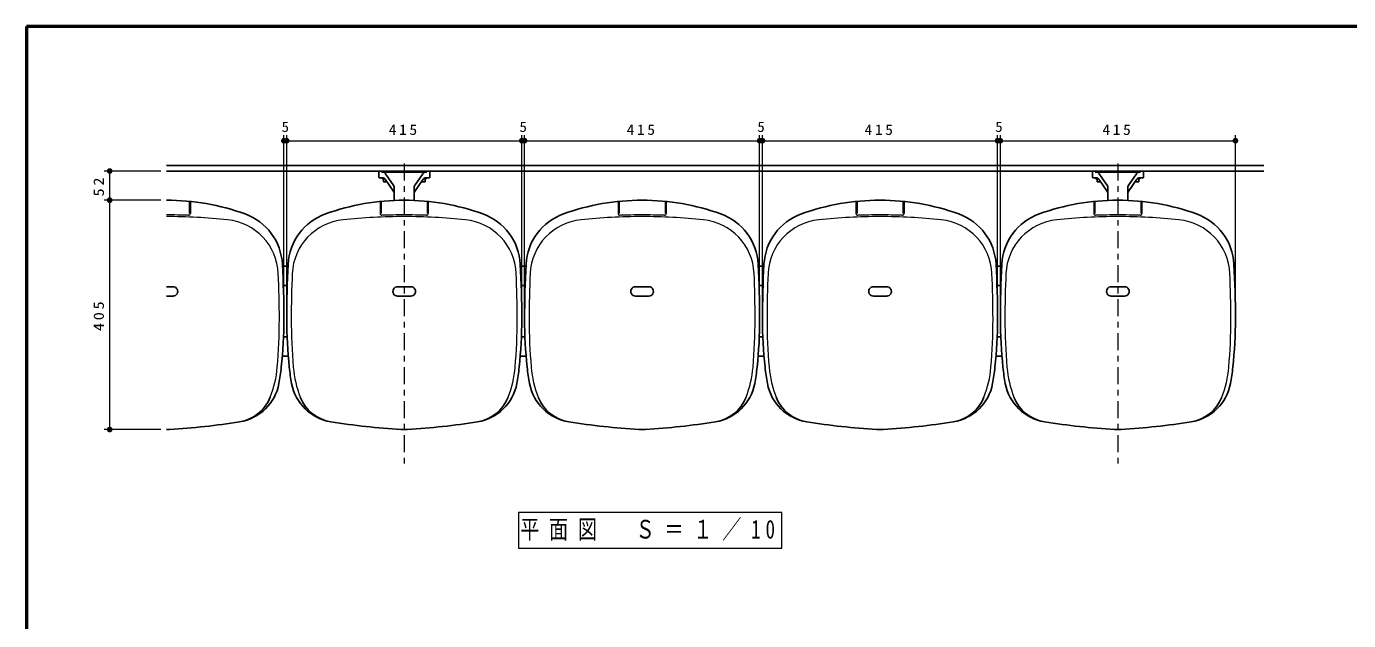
# Model space of a CAD drawing. Units: millimetres on the paper, scale 1:10. Extents: x -365 to 12, y -38 to 257.
# Drawn here: x -365 to -131.6, y 152.1 to 257 of the extents above; entities that cross this region are included whole.
import ezdxf
from ezdxf.enums import TextEntityAlignment as Align

# ---------------------------------------------------------------- set-up
doc = ezdxf.new("R2010")
doc.units = ezdxf.units.MM
doc.linetypes.add('USER2', pattern=[6, 3, -1, 1, -1])
doc.layers.add('LY_1', color=7, linetype='Continuous', lineweight=25)
doc.layers.add('LY_2', color=7, linetype='Continuous', lineweight=13)
doc.styles.add('ＭＳ ゴシック', font='')
doc.styles.get('ＭＳ ゴシック').set_extended_font_data('MS Gothic')

# ---------------------------------------------------------------- blocks, each defined once
blk = doc.blocks.new('filled_dot')
at = {"color": 0, "linetype": 'Continuous', "lineweight": -2, "const_width": 1.25}
blk.add_lwpolyline([(-0.625, 0, 1), (0.625, 0, 1)], format="xyb", close=True, dxfattribs=at)

msp = doc.modelspace()

# ---------------------------------------------------------------- linework, layer by layer
at = {"layer": 'LY_1', "lineweight": 13}
for p, q in [((-319.548, 206.323), (-319.548, 237.823)), ((-319.548, 236.823), (-319.048, 236.823)), ((-319.048, 206.323), (-319.048, 237.823)), ((-319.048, 206.323), (-319.048, 237.823)), ((-319.048, 236.823), (-277.548, 236.823)), ((-277.548, 206.323), (-277.548, 237.823)), ((-277.548, 206.323), (-277.548, 237.823)), ((-277.548, 236.823), (-277.048, 236.823)), ((-277.048, 206.323), (-277.048, 237.823)), ((-277.048, 206.323), (-277.048, 237.823)), ((-277.048, 236.823), (-235.548, 236.823)), ((-235.548, 206.323), (-235.548, 237.823)), ((-235.548, 206.323), (-235.548, 237.823)), ((-235.548, 236.823), (-235.048, 236.823)), ((-235.048, 206.323), (-235.048, 237.823)), ((-235.048, 206.323), (-235.048, 237.823)), ((-235.048, 236.823), (-193.548, 236.823)), ((-193.548, 206.323), (-193.548, 237.823)), ((-193.548, 206.323), (-193.548, 237.823)), ((-193.548, 236.823), (-193.048, 236.823)), ((-193.048, 206.323), (-193.048, 237.823)), ((-193.048, 206.323), (-193.048, 237.823)), ((-193.048, 236.823), (-151.548, 236.823)), ((-151.548, 206.323), (-151.548, 237.823)), ((-341.298, 231.473), (-351.298, 231.473)), ((-350.298, 226.323), (-350.298, 231.473)), ((-341.298, 226.323), (-351.298, 226.323)), ((-350.298, 185.823), (-350.298, 226.323)), ((-341.298, 185.823), (-351.298, 185.823)), ((-231.651, 171.181), (-278.151, 171.181)), ((-278.151, 171.181), (-278.151, 164.881)), ((-231.651, 164.881), (-231.651, 171.181)), ((-278.151, 164.881), (-231.651, 164.881))]:
    msp.add_line(p, q, dxfattribs=at)
at = {"layer": 'LY_1'}
for p, q in [((-340.298, 232.473), (-146.548, 232.473)), ((-340.298, 231.473), (-146.548, 231.473))]:
    msp.add_line(p, q, dxfattribs=at)
at = {"layer": 'LY_1', "color": 150}
for p, q in [((-302.798, 230.373), (-302.798, 231.473)), ((-302.798, 230.373), (-302.798, 231.473)), ((-293.798, 230.373), (-293.798, 231.473)), ((-176.798, 230.373), (-176.798, 231.473)), ((-176.798, 230.373), (-176.798, 231.473)), ((-167.798, 230.373), (-167.798, 231.473)), ((-302.698, 230.273), (-302.158, 230.273)), ((-302.198, 230.273), (-302.198, 230.113)), ((-302.198, 230.113), (-301.75, 230.113)), ((-301.982, 230.113), (-301.982, 229.563)), ((-301.982, 229.563), (-301.356, 229.563)), ((-300.135, 227.778), (-301.662, 230.012)), ((-300.135, 228.841), (-301.59, 230.968)), ((-296.461, 228.841), (-295.007, 230.968)), ((-296.461, 227.777), (-294.933, 230.012)), ((-294.614, 229.563), (-295.24, 229.563)), ((-294.398, 230.113), (-294.846, 230.113)), ((-294.614, 230.113), (-294.614, 229.563)), ((-293.898, 230.273), (-294.438, 230.273)), ((-294.398, 230.273), (-294.398, 230.113)), ((-176.698, 230.273), (-176.158, 230.273)), ((-176.198, 230.273), (-176.198, 230.113)), ((-176.198, 230.113), (-175.75, 230.113)), ((-175.982, 230.113), (-175.982, 229.563)), ((-175.982, 229.563), (-175.356, 229.563)), ((-174.135, 227.778), (-175.662, 230.012)), ((-174.135, 228.841), (-175.59, 230.968)), ((-170.461, 228.841), (-169.007, 230.968)), ((-170.461, 227.777), (-168.933, 230.012)), ((-168.614, 229.563), (-169.24, 229.563)), ((-168.398, 230.113), (-168.846, 230.113)), ((-168.614, 230.113), (-168.614, 229.563)), ((-167.898, 230.273), (-168.438, 230.273)), ((-168.398, 230.273), (-168.398, 230.113)), ((-300.048, 226.286), (-300.048, 228.559)), ((-296.548, 226.286), (-296.548, 228.558)), ((-174.048, 226.286), (-174.048, 228.559)), ((-170.548, 226.286), (-170.548, 228.558))]:
    msp.add_line(p, q, dxfattribs=at)
at = {"layer": 'LY_1', "color": 150, "lineweight": 13}
for p, q in [((-302.298, 231.273), (-294.298, 231.273)), ((-176.298, 231.273), (-168.298, 231.273))]:
    msp.add_line(p, q, dxfattribs=at)
at = {"layer": 'LY_1', "linetype": 'USER2', "lineweight": 13}
for p, q in [((-298.298, 232.823), (-298.298, 179.823)), ((-172.298, 232.823), (-172.298, 179.823))]:
    msp.add_line(p, q, dxfattribs=at)
at = {"layer": 'LY_1', "color": 40, "lineweight": 13}
for p, q in [((-336.248, 226.042), (-336.248, 223.948)), ((-336.048, 226.042), (-336.048, 223.948)), ((-302.548, 226.042), (-302.548, 223.948)), ((-302.348, 226.042), (-302.348, 223.948)), ((-294.248, 226.042), (-294.248, 223.948)), ((-294.048, 226.042), (-294.048, 223.948)), ((-260.548, 226.042), (-260.548, 223.948)), ((-260.348, 226.042), (-260.348, 223.948)), ((-252.248, 226.042), (-252.248, 223.948)), ((-252.048, 226.042), (-252.048, 223.948)), ((-218.548, 226.042), (-218.548, 223.948)), ((-218.348, 226.042), (-218.348, 223.948)), ((-210.248, 226.042), (-210.248, 223.948)), ((-210.048, 226.042), (-210.048, 223.948)), ((-176.548, 226.042), (-176.548, 223.948)), ((-176.348, 226.042), (-176.348, 223.948)), ((-168.248, 226.042), (-168.248, 223.948)), ((-168.048, 226.042), (-168.048, 223.948))]:
    msp.add_line(p, q, dxfattribs=at)
at = {"layer": 'LY_1', "color": 32}
for p, q in [((-319.791, 214.673), (-318.805, 214.673)), ((-277.791, 214.673), (-276.805, 214.673)), ((-235.791, 214.673), (-234.805, 214.673)), ((-193.791, 214.673), (-192.805, 214.673)), ((-319.647, 211.273), (-318.95, 211.273)), ((-277.647, 211.273), (-276.95, 211.273)), ((-235.647, 211.273), (-234.95, 211.273)), ((-193.647, 211.273), (-192.95, 211.273)), ((-319.61, 202.173), (-318.986, 202.173)), ((-277.61, 202.173), (-276.986, 202.173)), ((-235.61, 202.173), (-234.986, 202.173)), ((-193.61, 202.173), (-192.986, 202.173)), ((-319.817, 198.773), (-318.78, 198.773)), ((-277.817, 198.773), (-276.78, 198.773)), ((-235.817, 198.773), (-234.78, 198.773)), ((-193.817, 198.773), (-192.78, 198.773))]:
    msp.add_line(p, q, dxfattribs=at)
at = {"layer": 'LY_1', "color": 40}
for p, q in [((-339.123, 211.048), (-340.298, 211.048)), ((-299.473, 211.048), (-298.298, 211.048)), ((-297.123, 211.048), (-298.298, 211.048)), ((-257.473, 211.048), (-256.298, 211.048)), ((-255.123, 211.048), (-256.298, 211.048)), ((-215.473, 211.048), (-214.298, 211.048)), ((-213.123, 211.048), (-214.298, 211.048)), ((-173.473, 211.048), (-172.298, 211.048)), ((-171.123, 211.048), (-172.298, 211.048)), ((-339.123, 209.398), (-340.298, 209.398)), ((-299.473, 209.398), (-298.298, 209.398)), ((-297.123, 209.398), (-298.298, 209.398)), ((-257.473, 209.398), (-256.298, 209.398)), ((-255.123, 209.398), (-256.298, 209.398)), ((-215.473, 209.398), (-214.298, 209.398)), ((-213.123, 209.398), (-214.298, 209.398)), ((-173.473, 209.398), (-172.298, 209.398)), ((-171.123, 209.398), (-172.298, 209.398))]:
    msp.add_line(p, q, dxfattribs=at)
at = {"layer": 'LY_1', "color": 150}
for centre, radius, start, end in [((-302.167, 230.573), 0.7, 34.35625, 89.99994), ((-294.429, 230.573), 0.7, 90, 145.64369), ((-176.167, 230.573), 0.7, 34.35625, 89.99994), ((-168.429, 230.573), 0.7, 90, 145.64369), ((-302.698, 230.373), 0.1, 179.99992, 269.99995), ((-302.158, 229.673), 0.6, 34.35631, 89.99994), ((-300.548, 228.559), 0.5, 0, 34.35543), ((-296.048, 228.558), 0.5, 145.64459, 179.99996), ((-294.438, 229.673), 0.6, 90, 145.64362), ((-293.898, 230.373), 0.1, 269.99998, 0.00001), ((-176.698, 230.373), 0.1, 179.99992, 269.99995), ((-176.158, 229.673), 0.6, 34.35631, 89.99994), ((-174.548, 228.559), 0.5, 0, 34.35543), ((-170.048, 228.558), 0.5, 145.64459, 179.99996), ((-168.438, 229.673), 0.6, 90, 145.64362), ((-167.898, 230.373), 0.1, 269.99998, 0.00001), ((-300.548, 227.495), 0.5, 0, 34.35543), ((-296.048, 227.495), 0.5, 145.64459, 179.99996), ((-174.548, 227.495), 0.5, 0, 34.35543), ((-170.048, 227.495), 0.5, 145.64459, 179.99996)]:
    msp.add_arc(centre, radius, start, end, dxfattribs=at)
at = {"layer": 'LY_1', "color": 40}
for centre, radius, start, end in [((-340.298, 185.323), 41, 70.19647, 89.99995), ((-298.298, 185.323), 41, 89.99953, 109.80302), ((-298.298, 185.323), 41, 70.19698, 90.00047), ((-256.298, 185.323), 41, 89.99953, 109.80302), ((-256.298, 185.323), 41, 70.19698, 90.00047), ((-214.298, 185.323), 41, 90.00005, 109.80353), ((-214.298, 185.323), 41, 70.19647, 89.99995), ((-172.298, 185.323), 41, 90.00005, 109.80353), ((-172.298, 185.323), 41, 70.19647, 89.99995), ((-329.795, 214.49), 10, 3.09101, 70.19647), ((-308.801, 214.49), 10, 109.80302, 176.90848), ((-287.796, 214.49), 10, 3.09152, 70.19698), ((-266.801, 214.49), 10, 109.80302, 176.90848), ((-245.795, 214.49), 10, 3.09152, 70.19698), ((-224.801, 214.49), 10, 109.80353, 176.909), ((-203.795, 214.49), 10, 3.09101, 70.19647), ((-182.801, 214.49), 10, 109.80353, 176.909), ((-161.795, 214.49), 10, 3.09101, 70.19647), ((-499.548, 205.323), 180, 359.99999, 3.091), ((-139.048, 205.321), 180, 176.90848, 179.9995), ((-457.548, 205.321), 180, 0.0005, 3.09152), ((-97.048, 205.321), 180, 176.90848, 179.9995), ((-415.548, 205.321), 180, 0.0005, 3.09152), ((-55.048, 205.323), 180, 176.909, 180.00001), ((-373.548, 205.323), 180, 359.99999, 3.091), ((-13.048, 205.323), 180, 176.909, 180.00001), ((-331.548, 205.323), 180, 359.99999, 3.091), ((-339.123, 210.223), 0.825, 270.00002, 90.00004), ((-299.473, 210.223), 0.825, 89.99945, 269.99947), ((-297.123, 210.223), 0.825, 270.00053, 90.00055), ((-257.473, 210.223), 0.825, 89.99945, 269.99947), ((-255.123, 210.223), 0.825, 270.00053, 90.00055), ((-215.473, 210.223), 0.825, 89.99996, 269.99998), ((-213.123, 210.223), 0.825, 270.00002, 90.00004), ((-173.473, 210.223), 0.825, 89.99996, 269.99998), ((-171.123, 210.223), 0.825, 270.00002, 90.00004), ((-399.548, 205.323), 80, 353.90091, 0), ((-239.048, 205.322), 80, 179.99949, 186.09857), ((-357.548, 205.322), 80, 353.90143, 0.00051), ((-197.048, 205.322), 80, 179.99949, 186.09857), ((-315.548, 205.322), 80, 353.90143, 0.00051), ((-155.048, 205.323), 80, 180, 186.09909), ((-273.548, 205.323), 80, 353.90091, 0), ((-113.048, 205.323), 80, 180, 186.09909), ((-231.548, 205.323), 80, 353.90091, 0), ((-357.786, 200.86), 38, 349.51883, 353.90091), ((-280.81, 200.86), 38, 186.09857, 190.48065), ((-315.786, 200.86), 38, 349.51935, 353.90143), ((-238.81, 200.86), 38, 186.09857, 190.48065), ((-273.786, 200.86), 38, 349.51935, 353.90143), ((-196.811, 200.86), 38, 186.09909, 190.48117), ((-231.786, 200.86), 38, 349.51883, 353.90091), ((-154.811, 200.86), 38, 186.09909, 190.48117), ((-189.786, 200.86), 38, 349.51883, 353.90091), ((-328.679, 195.476), 8.399, 279.04206, 349.51883), ((-309.917, 195.476), 8.399, 190.48065, 260.95743), ((-286.679, 195.476), 8.399, 279.04257, 349.51935), ((-267.917, 195.476), 8.399, 190.48065, 260.95743), ((-244.679, 195.476), 8.399, 279.04257, 349.51935), ((-225.917, 195.476), 8.399, 190.48117, 260.95794), ((-202.679, 195.476), 8.399, 279.04206, 349.51883), ((-183.917, 195.476), 8.399, 190.48117, 260.95794), ((-160.679, 195.476), 8.399, 279.04206, 349.51883), ((-328.459, 194.088), 6.995, 279.04205, 338.69146), ((-310.138, 194.088), 6.995, 201.30803, 260.95743), ((-286.458, 194.088), 6.995, 279.04257, 338.69197), ((-268.138, 194.088), 6.995, 201.30803, 260.95743), ((-244.458, 194.088), 6.995, 279.04257, 338.69197), ((-226.138, 194.088), 6.995, 201.30855, 260.95795), ((-202.458, 194.088), 6.995, 279.04205, 338.69146), ((-184.138, 194.088), 6.995, 201.30855, 260.95795), ((-160.458, 194.088), 6.995, 279.04205, 338.69146), ((-347.004, 310.627), 125, 273.34304, 279.04206), ((-291.591, 310.627), 125, 260.95743, 266.65645), ((-305.005, 310.627), 125, 273.34355, 279.04257), ((-249.591, 310.627), 125, 260.95743, 266.65645), ((-263.005, 310.627), 125, 273.34355, 279.04257), ((-207.592, 310.627), 125, 260.95794, 266.65696), ((-221.004, 310.627), 125, 273.34304, 279.04206), ((-165.592, 310.627), 125, 260.95794, 266.65696), ((-179.004, 310.627), 125, 273.34304, 279.04206), ((-340.298, 195.823), 10, 270.00018, 273.34304), ((-298.298, 195.823), 10, 266.65645, 269.99931), ((-298.298, 195.823), 10, 270.00069, 273.34355), ((-256.298, 195.823), 10, 266.65645, 269.99931), ((-256.298, 195.823), 10, 270.00069, 273.34355), ((-214.298, 195.823), 10, 266.65696, 269.99982), ((-214.298, 195.823), 10, 270.00018, 273.34304), ((-172.298, 195.823), 10, 266.65696, 269.99982), ((-172.298, 195.823), 10, 270.00018, 273.34304)]:
    msp.add_arc(centre, radius, start, end, dxfattribs=at)
at = {"layer": 'LY_1', "color": 40, "lineweight": 13}
for centre, radius, start, end in [((-340.298, 118.47), 105.252, 87.85533, 89.99998), ((-340.298, 118.47), 104.952, 84.08788, 89.99998), ((-336.348, 223.948), 0.3, 267.85459, 0), ((-330.518, 212.917), 10, 2.56035, 84.08788), ((-308.078, 212.917), 10, 95.91161, 177.43914), ((-298.299, 118.47), 104.952, 89.99951, 95.91161), ((-302.248, 223.948), 0.3, 179.99949, 272.14489), ((-298.299, 118.47), 105.252, 89.99951, 92.14416), ((-298.297, 118.47), 105.252, 87.85584, 90.00049), ((-298.297, 118.47), 104.952, 84.08839, 90.00049), ((-294.348, 223.948), 0.3, 267.85511, 0.00051), ((-288.518, 212.917), 10, 2.56086, 84.08839), ((-266.078, 212.917), 10, 95.91161, 177.43914), ((-256.299, 118.47), 104.952, 89.99951, 95.91161), ((-260.248, 223.948), 0.3, 179.99949, 272.14489), ((-256.299, 118.47), 105.252, 89.99951, 92.14416), ((-256.297, 118.47), 105.252, 87.85584, 90.00049), ((-256.297, 118.47), 104.952, 84.08839, 90.00049), ((-252.348, 223.948), 0.3, 267.85511, 0.00051), ((-246.518, 212.917), 10, 2.56086, 84.08839), ((-224.079, 212.917), 10, 95.91212, 177.43965), ((-214.298, 118.47), 104.952, 90.00002, 95.91212), ((-218.248, 223.948), 0.3, 180, 272.14541), ((-214.298, 118.47), 105.252, 90.00002, 92.14467), ((-214.298, 118.47), 105.252, 87.85533, 89.99998), ((-214.298, 118.47), 104.952, 84.08788, 89.99998), ((-210.348, 223.948), 0.3, 267.85459, 0), ((-204.518, 212.917), 10, 2.56035, 84.08788), ((-182.079, 212.917), 10, 95.91212, 177.43965), ((-172.298, 118.47), 104.952, 90.00002, 95.91212), ((-176.248, 223.948), 0.3, 180, 272.14541), ((-172.298, 118.47), 105.252, 90.00002, 92.14467), ((-172.298, 118.47), 105.252, 87.85533, 89.99998), ((-172.298, 118.47), 104.952, 84.08788, 89.99998), ((-168.348, 223.948), 0.3, 267.85459, 0), ((-162.518, 212.917), 10, 2.56035, 84.08788), ((-500.348, 205.323), 180, 359.99999, 2.56035), ((-138.248, 205.321), 180, 177.43914, 179.9995), ((-458.348, 205.321), 180, 0.0005, 2.56086), ((-96.248, 205.321), 180, 177.43914, 179.9995), ((-416.348, 205.321), 180, 0.0005, 2.56086), ((-54.248, 205.323), 180, 177.43965, 180.00001), ((-374.348, 205.323), 180, 359.99999, 2.56035), ((-12.248, 205.323), 180, 177.43965, 180.00001), ((-332.348, 205.323), 180, 359.99999, 2.56035), ((-419.548, 205.323), 99.2, 355.08467, 0), ((-219.048, 205.322), 99.2, 179.99949, 184.91482), ((-377.548, 205.322), 99.2, 355.08518, 0.00051), ((-177.048, 205.322), 99.2, 179.99949, 184.91482), ((-335.548, 205.322), 99.2, 355.08518, 0.00051), ((-135.048, 205.323), 99.2, 180, 184.91533), ((-293.548, 205.323), 99.2, 355.08467, 0), ((-93.048, 205.323), 99.2, 180, 184.91533), ((-251.548, 205.323), 99.2, 355.08467, 0), ((-339.643, 198.451), 19, 338.69146, 355.08467), ((-298.953, 198.451), 19, 184.91482, 201.30803), ((-297.643, 198.451), 19, 338.69197, 355.08518), ((-256.953, 198.451), 19, 184.91482, 201.30803), ((-255.643, 198.451), 19, 338.69197, 355.08518), ((-214.953, 198.451), 19, 184.91533, 201.30855), ((-213.643, 198.451), 19, 338.69146, 355.08467), ((-172.953, 198.451), 19, 184.91533, 201.30855), ((-171.643, 198.451), 19, 338.69146, 355.08467)]:
    msp.add_arc(centre, radius, start, end, dxfattribs=at)
at = {"layer": 'LY_2', "lineweight": 50}
for p, q in [((0, 257), (-365, 257)), ((-365, 257), (-365, 0))]:
    msp.add_line(p, q, dxfattribs=at)

# ---------------------------------------------------------------- block references
at = {"layer": 'LY_1', "lineweight": 13, "xscale": 0.4, "yscale": 0.4}
for p in [(-319.548, 236.823), (-319.048, 236.823), (-277.548, 236.823), (-277.048, 236.823), (-235.548, 236.823), (-235.048, 236.823), (-193.548, 236.823), (-193.048, 236.823)]:
    msp.add_blockref('filled_dot', p, dxfattribs=at)
for p, rotation in [((-319.048, 236.823), 180), ((-277.548, 236.823), 180), ((-277.048, 236.823), 180), ((-235.548, 236.823), 180), ((-235.048, 236.823), 180), ((-193.548, 236.823), 180), ((-193.048, 236.823), 180), ((-151.548, 236.823), 180), ((-350.298, 231.473), 270), ((-350.298, 226.323), 270), ((-350.298, 226.323), 90), ((-350.298, 185.823), 90)]:
    msp.add_blockref('filled_dot', p, dxfattribs=dict(at, rotation=rotation))

# ---------------------------------------------------------------- texts
at = {"layer": 'LY_1', "style": 'ＭＳ ゴシック', "width": 1.05}
for p in [(-319.298, 237.823), (-277.298, 237.823), (-235.298, 237.823), (-193.298, 237.823)]:
    msp.add_text('5', height=1.833, dxfattribs=at).set_placement(p, align=Align.BOTTOM_CENTER)
at = {"layer": 'LY_1', "style": 'ＭＳ ゴシック'}
for s, insert, char_height, attachment_point in [('\\T1.33;\\W1.1;415', (-298.298, 237.823), 1.833, 8), ('\\T1.33;\\W1.1;415', (-256.298, 237.823), 1.833, 8), ('\\T1.33;\\W1.1;415', (-214.298, 237.823), 1.833, 8), ('\\T1.33;\\W1.1;415', (-172.298, 237.823), 1.833, 8), ('\\T1.51;\\W0.75;平面図\u3000Ｓ＝１／10', (-254.901, 168.031), 3.299, 5)]:
    msp.add_mtext(s, dxfattribs=dict(at, insert=insert, char_height=char_height, attachment_point=attachment_point))
at = {"layer": 'LY_1', "char_height": 1.833, "attachment_point": 8, "rotation": 90, "style": 'ＭＳ ゴシック'}
for s, insert in [('\\T1.34;\\W1.15;52', (-351.298, 228.898)), ('\\T1.33;\\W1.15;405', (-351.298, 206.073))]:
    msp.add_mtext(s, dxfattribs=dict(at, insert=insert))

doc.saveas('drawing.dxf')
